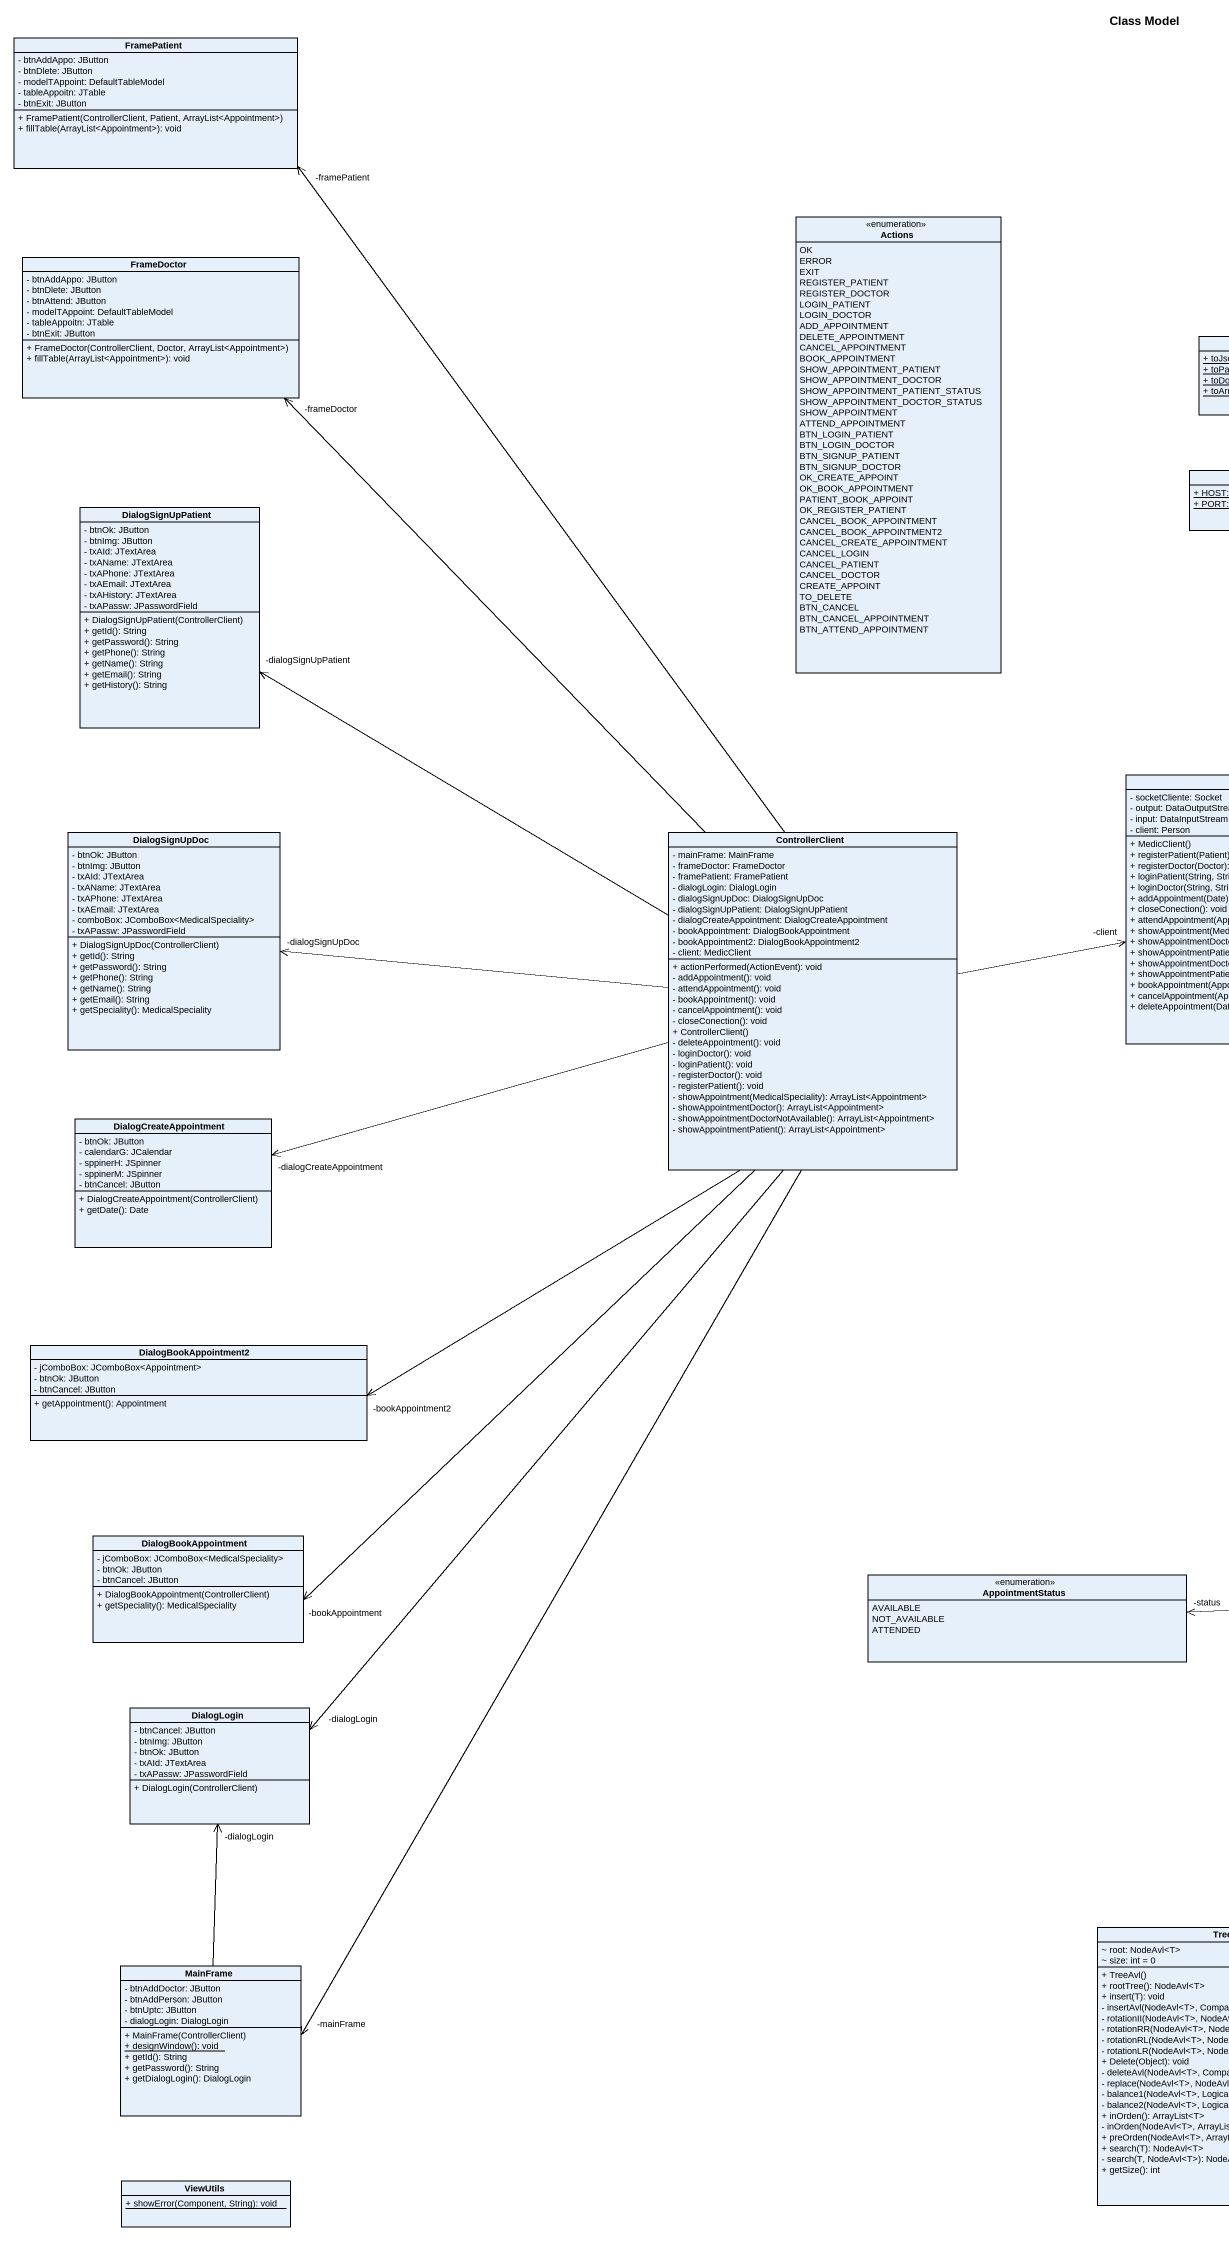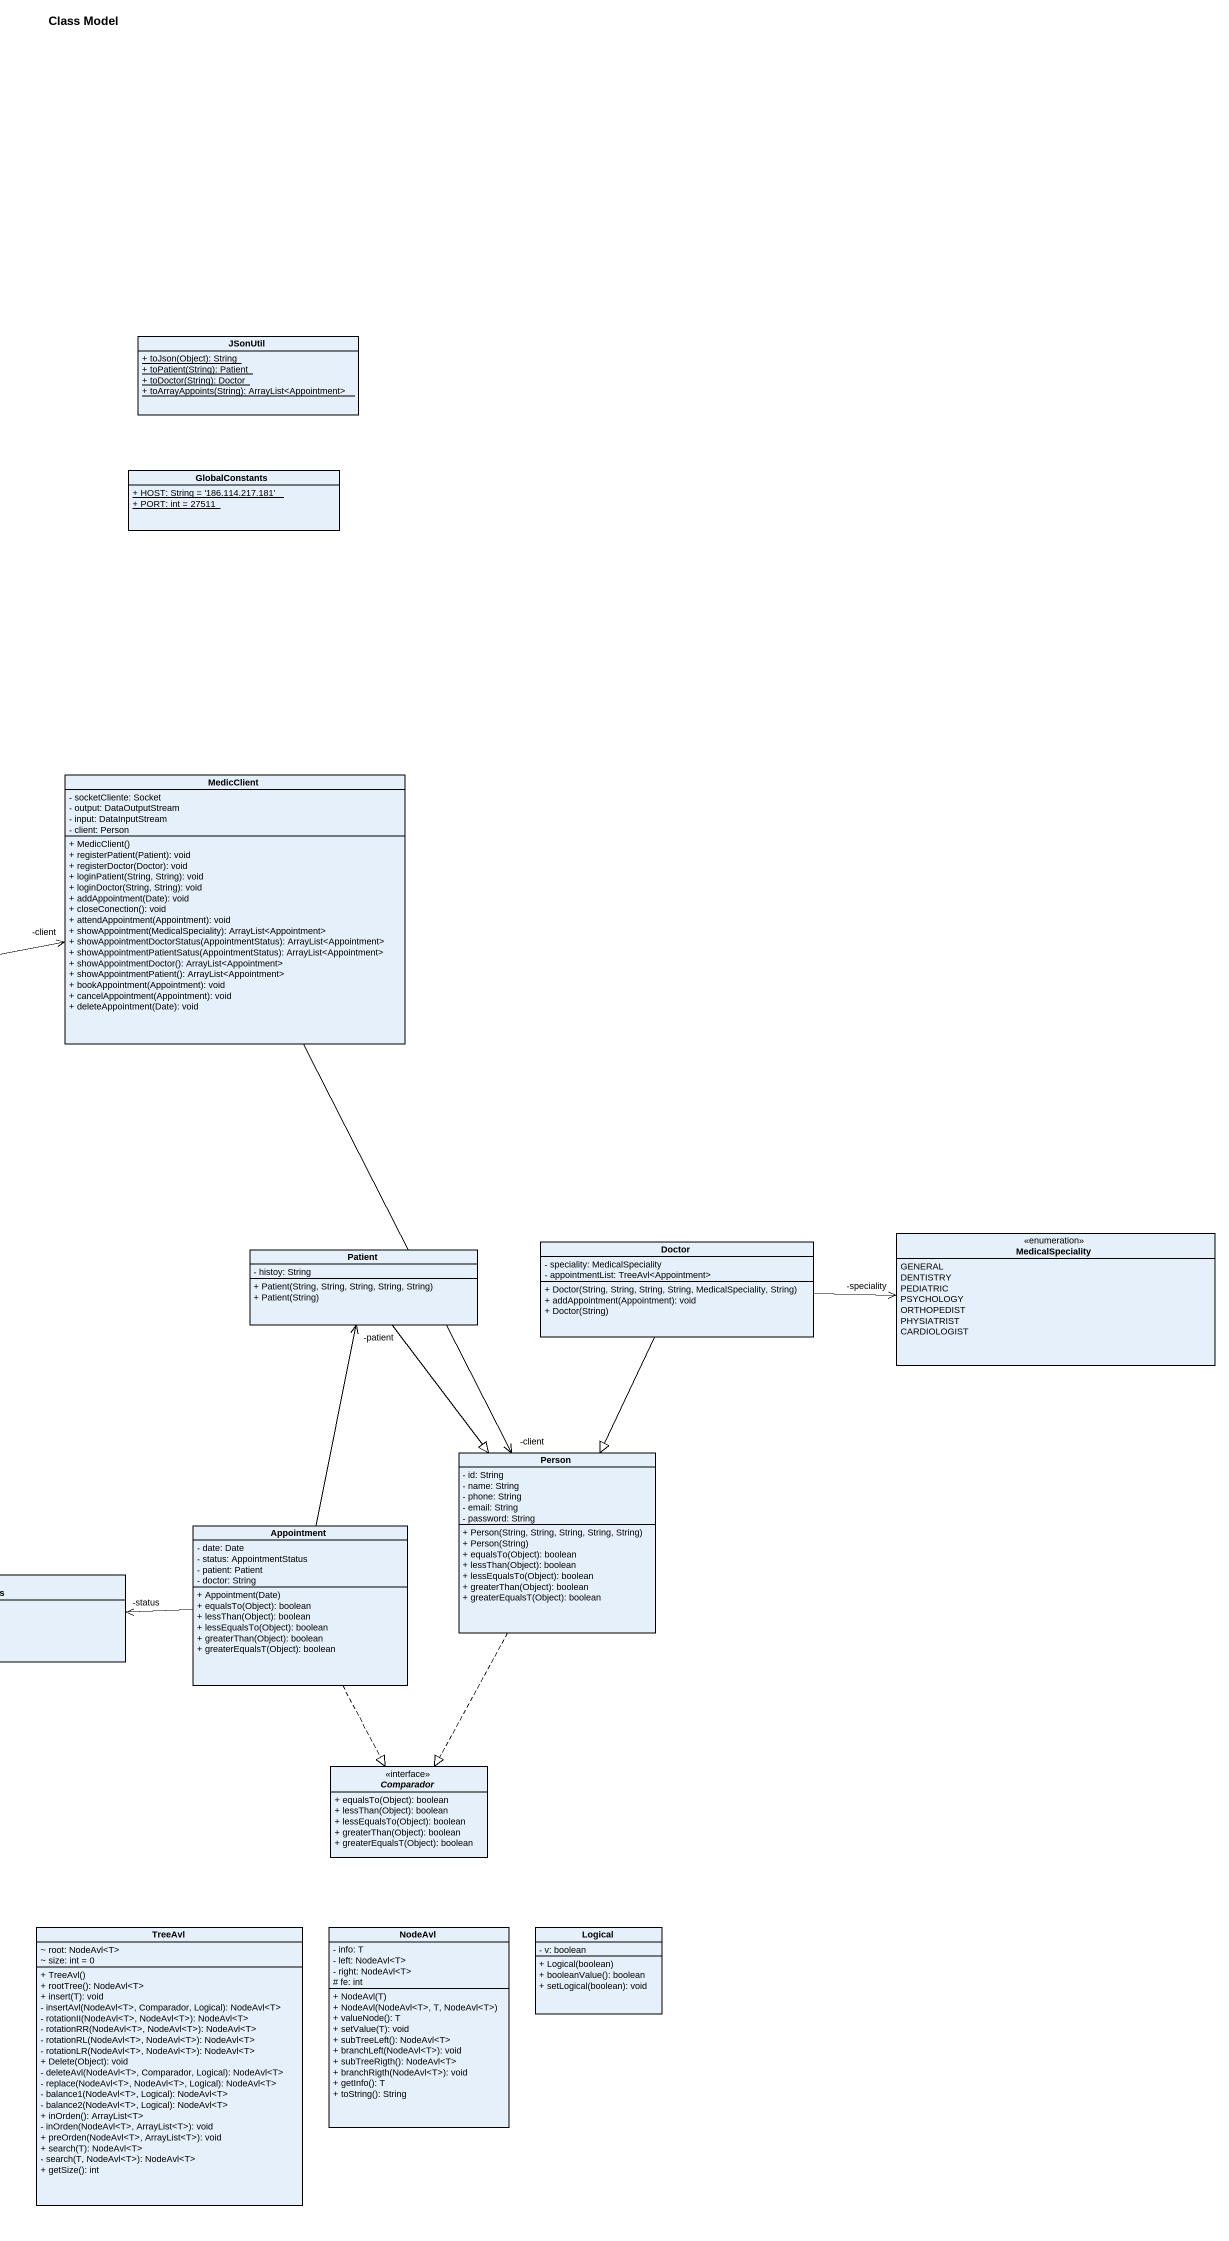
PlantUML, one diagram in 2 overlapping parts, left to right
@startuml
title Class Model
hide circle
hide empty members
skinparam classAttributeIconSize 0
class FramePatient {
  - btnAddAppo: JButton
  - btnDlete: JButton
  - modelTAppoint: DefaultTableModel
  - tableAppoitn: JTable
  - btnExit: JButton
  + FramePatient(ControllerClient, Patient, ArrayList<Appointment>)
  + fillTable(ArrayList<Appointment>): void
}
enum Actions {
  OK
  ERROR
  EXIT
  REGISTER_PATIENT
  REGISTER_DOCTOR
  LOGIN_PATIENT
  LOGIN_DOCTOR
  ADD_APPOINTMENT
  DELETE_APPOINTMENT
  CANCEL_APPOINTMENT
  BOOK_APPOINTMENT
  SHOW_APPOINTMENT_PATIENT
  SHOW_APPOINTMENT_DOCTOR
  SHOW_APPOINTMENT_PATIENT_STATUS
  SHOW_APPOINTMENT_DOCTOR_STATUS
  SHOW_APPOINTMENT
  ATTEND_APPOINTMENT
  BTN_LOGIN_PATIENT
  BTN_LOGIN_DOCTOR
  BTN_SIGNUP_PATIENT
  BTN_SIGNUP_DOCTOR
  OK_CREATE_APPOINT
  OK_BOOK_APPOINTMENT
  PATIENT_BOOK_APPOINT
  OK_REGISTER_PATIENT
  CANCEL_BOOK_APPOINTMENT
  CANCEL_BOOK_APPOINTMENT2
  CANCEL_CREATE_APPOINTMENT
  CANCEL_LOGIN
  CANCEL_PATIENT
  CANCEL_DOCTOR
  CREATE_APPOINT
  TO_DELETE
  BTN_CANCEL
  BTN_CANCEL_APPOINTMENT
  BTN_ATTEND_APPOINTMENT
}
class FrameDoctor {
  - btnAddAppo: JButton
  - btnDlete: JButton
  - btnAttend: JButton
  - modelTAppoint: DefaultTableModel
  - tableAppoitn: JTable
  - btnExit: JButton
  + FrameDoctor(ControllerClient, Doctor, ArrayList<Appointment>)
  + fillTable(ArrayList<Appointment>): void
}
class JSonUtil {
  {static} + toJson(Object): String
  {static} + toPatient(String): Patient
  {static} + toDoctor(String): Doctor
  {static} + toArrayAppoints(String): ArrayList<Appointment>
}
class GlobalConstants {
  {static} + HOST: String = '186.114.217.181'
  {static} + PORT: int = 27511
}
class DialogSignUpPatient {
  - btnOk: JButton
  - btnImg: JButton
  - txAId: JTextArea
  - txAName: JTextArea
  - txAPhone: JTextArea
  - txAEmail: JTextArea
  - txAHistory: JTextArea
  - txAPassw: JPasswordField
  + DialogSignUpPatient(ControllerClient)
  + getId(): String
  + getPassword(): String
  + getPhone(): String
  + getName(): String
  + getEmail(): String
  + getHistory(): String
}
class MedicClient {
  - socketCliente: Socket
  - output: DataOutputStream
  - input: DataInputStream
  - client: Person
  + MedicClient()
  + registerPatient(Patient): void
  + registerDoctor(Doctor): void
  + loginPatient(String, String): void
  + loginDoctor(String, String): void
  + addAppointment(Date): void
  + closeConection(): void
  + attendAppointment(Appointment): void
  + showAppointment(MedicalSpeciality): ArrayList<Appointment>
  + showAppointmentDoctorStatus(AppointmentStatus): ArrayList<Appointment>
  + showAppointmentPatientSatus(AppointmentStatus): ArrayList<Appointment>
  + showAppointmentDoctor(): ArrayList<Appointment>
  + showAppointmentPatient(): ArrayList<Appointment>
  + bookAppointment(Appointment): void
  + cancelAppointment(Appointment): void
  + deleteAppointment(Date): void
}
class DialogSignUpDoc {
  - btnOk: JButton
  - btnImg: JButton
  - txAId: JTextArea
  - txAName: JTextArea
  - txAPhone: JTextArea
  - txAEmail: JTextArea
  - comboBox: JComboBox<MedicalSpeciality>
  - txAPassw: JPasswordField
  + DialogSignUpDoc(ControllerClient)
  + getId(): String
  + getPassword(): String
  + getPhone(): String
  + getName(): String
  + getEmail(): String
  + getSpeciality(): MedicalSpeciality
}
class ControllerClient {
  - mainFrame: MainFrame
  - frameDoctor: FrameDoctor
  - framePatient: FramePatient
  - dialogLogin: DialogLogin
  - dialogSignUpDoc: DialogSignUpDoc
  - dialogSignUpPatient: DialogSignUpPatient
  - dialogCreateAppointment: DialogCreateAppointment
  - bookAppointment: DialogBookAppointment
  - bookAppointment2: DialogBookAppointment2
  - client: MedicClient
  + actionPerformed(ActionEvent): void
  - addAppointment(): void
  - attendAppointment(): void
  - bookAppointment(): void
  - cancelAppointment(): void
  - closeConection(): void
  + ControllerClient()
  - deleteAppointment(): void
  - loginDoctor(): void
  - loginPatient(): void
  - registerDoctor(): void
  - registerPatient(): void
  - showAppointment(MedicalSpeciality): ArrayList<Appointment>
  - showAppointmentDoctor(): ArrayList<Appointment>
  - showAppointmentDoctorNotAvailable(): ArrayList<Appointment>
  - showAppointmentPatient(): ArrayList<Appointment>
}
class DialogCreateAppointment {
  - btnOk: JButton
  - calendarG: JCalendar
  - sppinerH: JSpinner
  - sppinerM: JSpinner
  - btnCancel: JButton
  + DialogCreateAppointment(ControllerClient)
  + getDate(): Date
}
class Doctor {
  - speciality: MedicalSpeciality
  - appointmentList: TreeAvl<Appointment>
  + Doctor(String, String, String, String, MedicalSpeciality, String)
  + addAppointment(Appointment): void
  + Doctor(String)
}
enum MedicalSpeciality {
  GENERAL
  DENTISTRY
  PEDIATRIC
  PSYCHOLOGY
  ORTHOPEDIST
  PHYSIATRIST
  CARDIOLOGIST
}
class Patient {
  - histoy: String
  + Patient(String, String, String, String, String)
  + Patient(String)
}
class DialogBookAppointment2 {
  - jComboBox: JComboBox<Appointment>
  - btnOk: JButton
  - btnCancel: JButton
  + getAppointment(): Appointment
}
class "Person" as Person_ {
  - id: String
  - name: String
  - phone: String
  - email: String
  - password: String
  + Person(String, String, String, String, String)
  + Person(String)
  + equalsTo(Object): boolean
  + lessThan(Object): boolean
  + lessEqualsTo(Object): boolean
  + greaterThan(Object): boolean
  + greaterEqualsT(Object): boolean
}
class DialogBookAppointment {
  - jComboBox: JComboBox<MedicalSpeciality>
  - btnOk: JButton
  - btnCancel: JButton
  + DialogBookAppointment(ControllerClient)
  + getSpeciality(): MedicalSpeciality
}
class Appointment {
  - date: Date
  - status: AppointmentStatus
  - patient: Patient
  - doctor: String
  + Appointment(Date)
  + equalsTo(Object): boolean
  + lessThan(Object): boolean
  + lessEqualsTo(Object): boolean
  + greaterThan(Object): boolean
  + greaterEqualsT(Object): boolean
}
enum AppointmentStatus {
  AVAILABLE
  NOT_AVAILABLE
  ATTENDED
}
class DialogLogin {
  - btnCancel: JButton
  - btnImg: JButton
  - btnOk: JButton
  - txAId: JTextArea
  - txAPassw: JPasswordField
  + DialogLogin(ControllerClient)
}
interface Comparador <<interface>> {
  + equalsTo(Object): boolean
  + lessThan(Object): boolean
  + lessEqualsTo(Object): boolean
  + greaterThan(Object): boolean
  + greaterEqualsT(Object): boolean
}
class TreeAvl {
  ~ root: NodeAvl<T>
  ~ size: int = 0
  + TreeAvl()
  + rootTree(): NodeAvl<T>
  + insert(T): void
  - insertAvl(NodeAvl<T>, Comparador, Logical): NodeAvl<T>
  - rotationII(NodeAvl<T>, NodeAvl<T>): NodeAvl<T>
  - rotationRR(NodeAvl<T>, NodeAvl<T>): NodeAvl<T>
  - rotationRL(NodeAvl<T>, NodeAvl<T>): NodeAvl<T>
  - rotationLR(NodeAvl<T>, NodeAvl<T>): NodeAvl<T>
  + Delete(Object): void
  - deleteAvl(NodeAvl<T>, Comparador, Logical): NodeAvl<T>
  - replace(NodeAvl<T>, NodeAvl<T>, Logical): NodeAvl<T>
  - balance1(NodeAvl<T>, Logical): NodeAvl<T>
  - balance2(NodeAvl<T>, Logical): NodeAvl<T>
  + inOrden(): ArrayList<T>
  - inOrden(NodeAvl<T>, ArrayList<T>): void
  + preOrden(NodeAvl<T>, ArrayList<T>): void
  + search(T): NodeAvl<T>
  - search(T, NodeAvl<T>): NodeAvl<T>
  + getSize(): int
}
class NodeAvl {
  - info: T
  - left: NodeAvl<T>
  - right: NodeAvl<T>
  # fe: int
  + NodeAvl(T)
  + NodeAvl(NodeAvl<T>, T, NodeAvl<T>)
  + valueNode(): T
  + setValue(T): void
  + subTreeLeft(): NodeAvl<T>
  + branchLeft(NodeAvl<T>): void
  + subTreeRigth(): NodeAvl<T>
  + branchRigth(NodeAvl<T>): void
  + getInfo(): T
  + toString(): String
}
class Logical {
  - v: boolean
  + Logical(boolean)
  + booleanValue(): boolean
  + setLogical(boolean): void
}
class "MainFrame" as MainFrame_ {
  - btnAddDoctor: JButton
  - btnAddPerson: JButton
  - btnUptc: JButton
  - dialogLogin: DialogLogin
  + MainFrame(ControllerClient)
  {static} + designWindow(): void
  + getId(): String
  + getPassword(): String
  + getDialogLogin(): DialogLogin
}
class ViewUtils {
  {static} + showError(Component, String): void
}
MedicClient --> "-client" Person_
ControllerClient -up-> "-framePatient" FramePatient
ControllerClient -up-> "-frameDoctor" FrameDoctor
ControllerClient -left-> "-dialogSignUpPatient" DialogSignUpPatient
ControllerClient -right-> "-client" MedicClient
ControllerClient -left-> "-dialogSignUpDoc" DialogSignUpDoc
ControllerClient -left-> "-dialogCreateAppointment" DialogCreateAppointment
ControllerClient --> "-bookAppointment2" DialogBookAppointment2
ControllerClient --> "-bookAppointment" DialogBookAppointment
ControllerClient --> "-dialogLogin" DialogLogin
ControllerClient --> "-mainFrame" MainFrame_
Doctor -right-> "-speciality" MedicalSpeciality
Doctor --|> Person_
Patient --|> Person_
Person_ ..|> Comparador
Appointment -up-> "-patient" Patient
Appointment -left-> "-status" AppointmentStatus
Appointment ..|> Comparador
MainFrame_ -up-> "-dialogLogin" DialogLogin
@enduml
